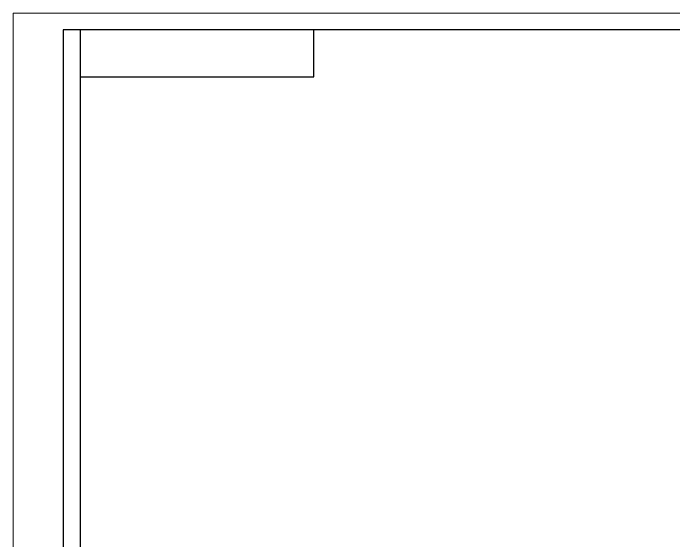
# Model space of a CAD drawing. Header units: millimetres. Extents: x 0 to 841, y -10 to 594.
# Drawn here: x 0 to 197.8, y 436.2 to 594 of the extents above; entities that cross this region are included whole.
import ezdxf

# ---------------------------------------------------------------- set-up
doc = ezdxf.new("R2010")
doc.units = ezdxf.units.MM
doc.layers.add('ОСЕВЫЕ', color=7, linetype='Continuous')

msp = doc.modelspace()

# ---------------------------------------------------------------- linework, layer by layer
at = {"color": 7, "linetype": 'Continuous', "lineweight": 25}
for p, q in [((20, 589), (20, 5)), ((836, 589), (20, 589)), ((20, 589), (20, 5)), ((90, 575), (90, 589)), ((20, 575), (90, 575))]:
    msp.add_line(p, q, dxfattribs=at)
at = {"layer": 'ОСЕВЫЕ', "lineweight": 18}
for q in [(841, 594), (0, 0)]:
    msp.add_line((0, 594), q, dxfattribs=at)
at = {"layer": 'ОСЕВЫЕ', "lineweight": 25}
for p, q in [((20, 589), (15, 589)), ((15, 589), (15, 292))]:
    msp.add_line(p, q, dxfattribs=at)

doc.saveas('drawing.dxf')
